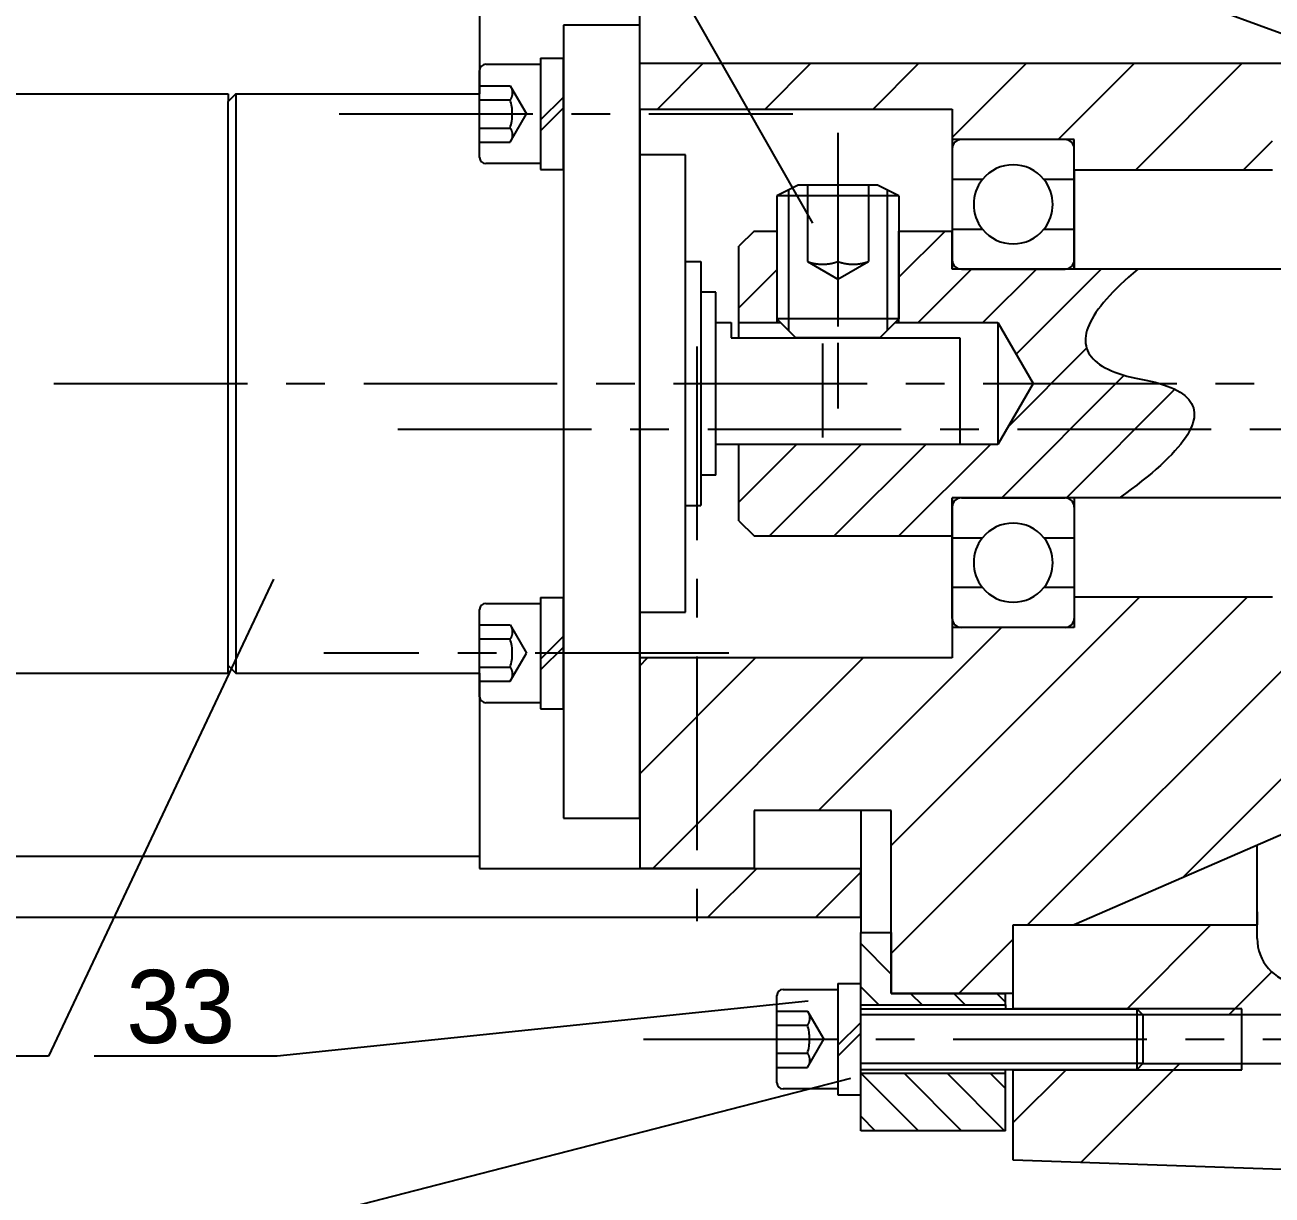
# Model space of a CAD drawing. Header units: millimetres. Extents: x 1 to 584, y 10 to 410.
# Drawn here: x 356.7 to 438.5, y 106.3 to 183 of the extents above; entities that cross this region are included whole.
import ezdxf

# ---------------------------------------------------------------- set-up
doc = ezdxf.new("R2010")
doc.units = ezdxf.units.MM
doc.linetypes.add('CENTERX2', pattern=[20.32, 12.7, -2.54, 2.54, -2.54])
for name, color, linetype in [('PIECE27', 179, 'Continuous'), ('PIECE30', 179, 'Continuous'), ('PIECE31', 179, 'Continuous'), ('PIECE32', 179, 'Continuous'), ('PIECE33', 179, 'Continuous'), ('PIECE34', 179, 'Continuous'), ('PIECE46', 179, 'Continuous'), ('PIECE8', 179, 'Continuous'), ('PIECE_29_', 179, 'Continuous'), ('PIECE_31_', 179, 'Continuous'), ('PIECE_9_', 179, 'Continuous'), ('REP╚RES', 179, 'Continuous')]:
    doc.layers.add(name, color=color, linetype=linetype)
doc.styles.add('SLDTEXTSTYLE0', font='TXT')

msp = doc.modelspace()

# ---------------------------------------------------------------- linework, layer by layer
at = {"layer": 'PIECE27', "color": 7}
for p, q in [((424.954, 175.534), (418.154, 175.534)), ((417.554, 174.934), (417.554, 172.919)), ((425.554, 172.919), (425.554, 174.934)), ((417.554, 172.919), (417.554, 169.65)), ((419.54, 172.919), (417.554, 172.919)), ((425.554, 172.919), (423.568, 172.919)), ((425.554, 169.65), (425.554, 172.919)), ((417.554, 169.65), (417.554, 167.634)), ((417.554, 169.65), (419.54, 169.65)), ((423.568, 169.65), (425.554, 169.65)), ((425.554, 167.634), (425.554, 169.65)), ((417.554, 167.634), (417.554, 167.034)), ((418.154, 167.034), (424.954, 167.034)), ((425.554, 167.034), (425.554, 167.634)), ((417.554, 151.434), (417.554, 152.034)), ((417.554, 149.419), (417.554, 151.434)), ((418.154, 152.034), (424.954, 152.034)), ((425.554, 152.034), (425.554, 151.434)), ((425.554, 151.434), (425.554, 149.419)), ((417.554, 146.15), (417.554, 149.419)), ((417.554, 149.419), (419.54, 149.419)), ((423.568, 149.419), (425.554, 149.419)), ((425.554, 149.419), (425.554, 146.15)), ((417.554, 144.134), (417.554, 146.15)), ((419.54, 146.15), (417.554, 146.15)), ((425.554, 146.15), (423.568, 146.15)), ((425.554, 146.15), (425.554, 144.134)), ((424.954, 143.534), (418.154, 143.534))]:
    msp.add_line(p, q, dxfattribs=at)
for centre, radius, start, end in [((418.154, 174.934), 0.6, 90, 180), ((424.954, 174.934), 0.6, 0, 90), ((424.954, 174.934), 0.6, 0, 90), ((421.554, 171.284), 2.594, 39.06289, 140.93711), ((421.554, 171.284), 2.594, 140.93711, 219.06289), ((421.554, 171.284), 2.594, 320.93711, 39.06289), ((421.554, 171.284), 2.594, 219.06289, 320.93711), ((418.154, 167.634), 0.6, 180, 270), ((424.954, 167.634), 0.6, 270, 0), ((418.154, 151.434), 0.6, 90, 180), ((424.954, 151.434), 0.6, 0, 90), ((421.554, 147.784), 2.594, 39.06289, 140.93711), ((421.554, 147.784), 2.594, 140.93711, 219.06289), ((421.554, 147.784), 2.594, 320.93711, 39.06289), ((421.554, 147.784), 2.594, 219.06289, 320.93711), ((418.154, 144.134), 0.6, 180, 270), ((424.954, 144.134), 0.6, 270, 0), ((424.954, 144.134), 0.6, 270, 0)]:
    msp.add_arc(centre, radius, start, end, dxfattribs=at)
at = {"layer": 'PIECE30', "color": 7}
for p, q in [((411.554, 131.534), (411.554, 123.534)), ((411.554, 123.534), (413.554, 123.534)), ((411.554, 118.784), (411.554, 123.534)), ((413.554, 123.534), (413.554, 119.534)), ((411.554, 122.8), (413.554, 120.8)), ((411.554, 119.972), (412.741, 118.784)), ((413.554, 119.534), (421.054, 119.534)), ((414.82, 119.534), (415.57, 118.784)), ((417.648, 119.534), (418.398, 118.784)), ((420.477, 119.534), (421.054, 118.957)), ((421.054, 118.784), (421.054, 119.534)), ((411.554, 114.284), (411.554, 118.784)), ((411.554, 118.784), (421.054, 118.784)), ((421.054, 118.784), (421.054, 118.534)), ((421.054, 114.284), (421.054, 114.534)), ((411.554, 110.534), (411.554, 114.284)), ((421.054, 114.284), (411.554, 114.284)), ((411.584, 114.284), (415.334, 110.534)), ((414.413, 114.284), (418.163, 110.534)), ((417.241, 114.284), (420.991, 110.534)), ((420.07, 114.284), (421.054, 113.3)), ((421.054, 110.534), (421.054, 114.284)), ((411.554, 111.487), (412.506, 110.534)), ((421.054, 110.534), (411.554, 110.534))]:
    msp.add_line(p, q, dxfattribs=at)
at = {"layer": 'PIECE31', "color": 7}
for p, q in [((390.554, 180.862), (392.054, 180.862)), ((390.554, 180.862), (390.554, 176.816)), ((392.054, 178.316), (392.054, 180.862)), ((390.554, 176.816), (392.054, 178.316)), ((392.054, 177.609), (390.554, 176.109)), ((392.054, 177.609), (392.054, 178.316)), ((392.054, 173.562), (392.054, 177.609)), ((390.554, 176.816), (390.554, 176.109)), ((390.554, 176.109), (390.554, 173.562)), ((390.554, 173.562), (392.054, 173.562)), ((390.554, 145.507), (392.054, 145.507)), ((390.554, 145.507), (390.554, 141.46)), ((392.054, 142.96), (392.054, 145.507)), ((390.554, 141.46), (392.054, 142.96)), ((392.054, 142.253), (392.054, 142.96)), ((392.054, 142.253), (390.554, 140.753)), ((392.054, 138.207), (392.054, 142.253)), ((390.554, 141.46), (390.554, 140.753)), ((390.554, 140.753), (390.554, 138.207)), ((390.554, 138.207), (392.054, 138.207)), ((410.054, 120.184), (411.554, 120.184)), ((410.054, 120.184), (410.054, 116.138)), ((411.554, 117.638), (411.554, 120.184)), ((410.054, 116.138), (411.554, 117.638)), ((411.554, 116.931), (411.554, 117.638)), ((411.554, 116.931), (410.054, 115.431)), ((411.554, 112.884), (411.554, 116.931)), ((410.054, 116.138), (410.054, 115.431)), ((410.054, 115.431), (410.054, 112.884)), ((410.054, 112.884), (411.554, 112.884))]:
    msp.add_line(p, q, dxfattribs=at)
at = {"layer": 'PIECE32', "color": 7}
for p, q in [((386.554, 174.352), (386.554, 180.072)), ((386.954, 180.472), (390.554, 180.472)), ((390.554, 180.472), (390.554, 173.952)), ((386.554, 179.06), (388.554, 179.06)), ((388.554, 179.06), (389.62, 177.212)), ((388.554, 179.06), (388.56, 179.049)), ((388.56, 179.049), (388.566, 179.039)), ((388.566, 179.039), (388.572, 179.028)), ((388.572, 179.028), (388.578, 179.018)), ((388.578, 179.018), (388.584, 179.008)), ((388.584, 179.008), (388.59, 178.997)), ((388.59, 178.997), (388.595, 178.987)), ((388.595, 178.987), (388.6, 178.977)), ((388.6, 178.977), (388.606, 178.966)), ((388.606, 178.966), (388.611, 178.956)), ((388.611, 178.956), (388.616, 178.945)), ((388.616, 178.945), (388.62, 178.935)), ((388.62, 178.935), (388.625, 178.925)), ((388.625, 178.925), (388.629, 178.914)), ((388.629, 178.914), (388.634, 178.904)), ((388.634, 178.904), (388.638, 178.894)), ((388.638, 178.894), (388.642, 178.883)), ((388.642, 178.883), (388.646, 178.873)), ((388.646, 178.873), (388.65, 178.862)), ((388.65, 178.862), (388.653, 178.852)), ((388.653, 178.343), (388.65, 178.333)), ((388.653, 178.852), (388.657, 178.842)), ((388.657, 178.354), (388.653, 178.343)), ((388.657, 178.842), (388.66, 178.831)), ((388.66, 178.364), (388.657, 178.354)), ((388.66, 178.831), (388.663, 178.821)), ((388.663, 178.375), (388.66, 178.364)), ((388.663, 178.821), (388.666, 178.811)), ((388.666, 178.385), (388.663, 178.375)), ((388.666, 178.811), (388.669, 178.8)), ((388.669, 178.395), (388.666, 178.385)), ((388.669, 178.8), (388.672, 178.79)), ((388.672, 178.406), (388.669, 178.395)), ((388.672, 178.79), (388.674, 178.779)), ((388.674, 178.416), (388.672, 178.406)), ((388.674, 178.779), (388.677, 178.769)), ((388.677, 178.426), (388.674, 178.416)), ((388.677, 178.769), (388.679, 178.759)), ((388.679, 178.437), (388.677, 178.426)), ((388.679, 178.759), (388.681, 178.748)), ((388.681, 178.447), (388.679, 178.437)), ((388.681, 178.748), (388.683, 178.738)), ((388.683, 178.458), (388.681, 178.447)), ((388.683, 178.738), (388.685, 178.727)), ((388.685, 178.468), (388.683, 178.458)), ((388.685, 178.727), (388.687, 178.717)), ((388.687, 178.478), (388.685, 178.468)), ((388.687, 178.717), (388.689, 178.707)), ((388.689, 178.489), (388.687, 178.478)), ((388.689, 178.707), (388.69, 178.696)), ((388.69, 178.499), (388.689, 178.489)), ((388.69, 178.696), (388.691, 178.686)), ((388.691, 178.51), (388.69, 178.499)), ((388.691, 178.686), (388.693, 178.676)), ((388.693, 178.52), (388.691, 178.51)), ((388.693, 178.676), (388.694, 178.665)), ((388.694, 178.53), (388.693, 178.52)), ((388.694, 178.665), (388.694, 178.655)), ((388.694, 178.655), (388.695, 178.644)), ((388.695, 178.551), (388.694, 178.541)), ((388.694, 178.541), (388.694, 178.53)), ((388.695, 178.644), (388.696, 178.634)), ((388.696, 178.561), (388.695, 178.551)), ((388.696, 178.634), (388.696, 178.624)), ((388.696, 178.624), (388.696, 178.613)), ((388.696, 178.613), (388.697, 178.603)), ((388.697, 178.593), (388.696, 178.582)), ((388.696, 178.582), (388.696, 178.572)), ((388.696, 178.572), (388.696, 178.561)), ((388.697, 178.603), (388.697, 178.593)), ((386.554, 178.136), (388.554, 178.136)), ((388.56, 178.146), (388.554, 178.136)), ((388.566, 178.157), (388.56, 178.146)), ((388.572, 178.167), (388.566, 178.157)), ((388.578, 178.177), (388.572, 178.167)), ((388.584, 178.188), (388.578, 178.177)), ((388.59, 178.198), (388.584, 178.188)), ((388.595, 178.209), (388.59, 178.198)), ((388.6, 178.219), (388.595, 178.209)), ((388.606, 178.229), (388.6, 178.219)), ((388.611, 178.24), (388.606, 178.229)), ((388.616, 178.25), (388.611, 178.24)), ((388.62, 178.26), (388.616, 178.25)), ((388.625, 178.271), (388.62, 178.26)), ((388.629, 178.281), (388.625, 178.271)), ((388.634, 178.292), (388.629, 178.281)), ((388.638, 178.302), (388.634, 178.292)), ((388.642, 178.312), (388.638, 178.302)), ((388.646, 178.323), (388.642, 178.312)), ((388.65, 178.333), (388.646, 178.323)), ((388.554, 175.365), (389.62, 177.212)), ((386.554, 176.288), (388.554, 176.288)), ((388.554, 176.288), (388.56, 176.278)), ((388.56, 176.278), (388.566, 176.268)), ((388.566, 176.268), (388.572, 176.257)), ((388.572, 176.257), (388.578, 176.247)), ((388.578, 176.247), (388.584, 176.236)), ((388.584, 176.236), (388.59, 176.226)), ((388.59, 176.226), (388.595, 176.216)), ((388.595, 176.216), (388.6, 176.205)), ((388.6, 176.205), (388.606, 176.195)), ((388.606, 176.195), (388.611, 176.185)), ((388.611, 176.185), (388.616, 176.174)), ((388.616, 176.174), (388.62, 176.164)), ((388.62, 176.164), (388.625, 176.153)), ((388.625, 176.153), (388.629, 176.143)), ((388.629, 176.143), (388.634, 176.133)), ((388.634, 176.133), (388.638, 176.122)), ((388.638, 176.122), (388.642, 176.112)), ((388.642, 176.112), (388.646, 176.102)), ((388.646, 176.102), (388.65, 176.091)), ((388.65, 176.091), (388.653, 176.081)), ((388.653, 176.081), (388.657, 176.07)), ((388.657, 176.07), (388.66, 176.06)), ((388.66, 176.06), (388.663, 176.05)), ((388.663, 176.05), (388.666, 176.039)), ((388.666, 176.039), (388.669, 176.029)), ((388.669, 176.029), (388.672, 176.018)), ((388.672, 176.018), (388.674, 176.008)), ((388.674, 176.008), (388.677, 175.998)), ((388.677, 175.998), (388.679, 175.987)), ((388.679, 175.987), (388.681, 175.977)), ((388.681, 175.977), (388.683, 175.967)), ((388.683, 175.967), (388.685, 175.956)), ((388.685, 175.956), (388.687, 175.946)), ((388.687, 175.946), (388.689, 175.935)), ((388.689, 175.935), (388.69, 175.925)), ((388.69, 175.925), (388.691, 175.915)), ((388.691, 175.915), (388.693, 175.904)), ((388.693, 175.904), (388.694, 175.894)), ((388.694, 175.894), (388.694, 175.884)), ((388.694, 175.884), (388.695, 175.873)), ((386.554, 175.365), (388.554, 175.365)), ((388.56, 175.375), (388.554, 175.365)), ((388.566, 175.385), (388.56, 175.375)), ((388.572, 175.396), (388.566, 175.385)), ((388.578, 175.406), (388.572, 175.396)), ((388.584, 175.416), (388.578, 175.406)), ((388.59, 175.427), (388.584, 175.416)), ((388.595, 175.437), (388.59, 175.427)), ((388.6, 175.448), (388.595, 175.437)), ((388.606, 175.458), (388.6, 175.448)), ((388.611, 175.468), (388.606, 175.458)), ((388.616, 175.479), (388.611, 175.468)), ((388.62, 175.489), (388.616, 175.479)), ((388.625, 175.5), (388.62, 175.489)), ((388.629, 175.51), (388.625, 175.5)), ((388.634, 175.52), (388.629, 175.51)), ((388.638, 175.531), (388.634, 175.52)), ((388.642, 175.541), (388.638, 175.531)), ((388.646, 175.551), (388.642, 175.541)), ((388.65, 175.562), (388.646, 175.551)), ((388.653, 175.572), (388.65, 175.562)), ((388.657, 175.583), (388.653, 175.572)), ((388.66, 175.593), (388.657, 175.583)), ((388.663, 175.603), (388.66, 175.593)), ((388.666, 175.614), (388.663, 175.603)), ((388.669, 175.624), (388.666, 175.614)), ((388.672, 175.634), (388.669, 175.624)), ((388.674, 175.645), (388.672, 175.634)), ((388.677, 175.655), (388.674, 175.645)), ((388.679, 175.666), (388.677, 175.655)), ((388.681, 175.676), (388.679, 175.666)), ((388.683, 175.686), (388.681, 175.676)), ((388.685, 175.697), (388.683, 175.686)), ((388.687, 175.707), (388.685, 175.697)), ((388.689, 175.717), (388.687, 175.707)), ((388.69, 175.728), (388.689, 175.717)), ((388.691, 175.738), (388.69, 175.728)), ((388.693, 175.749), (388.691, 175.738)), ((388.694, 175.759), (388.693, 175.749)), ((388.695, 175.78), (388.694, 175.769)), ((388.694, 175.769), (388.694, 175.759)), ((388.695, 175.873), (388.696, 175.863)), ((388.696, 175.79), (388.695, 175.78)), ((388.696, 175.863), (388.696, 175.852)), ((388.696, 175.852), (388.696, 175.842)), ((388.696, 175.842), (388.697, 175.832)), ((388.697, 175.821), (388.696, 175.811)), ((388.696, 175.811), (388.696, 175.801)), ((388.696, 175.801), (388.696, 175.79)), ((388.697, 175.832), (388.697, 175.821)), ((390.554, 173.952), (386.954, 173.952)), ((386.954, 145.117), (390.554, 145.117)), ((390.554, 145.117), (390.554, 138.597)), ((386.554, 138.997), (386.554, 144.717)), ((386.554, 143.704), (388.554, 143.704)), ((388.554, 143.704), (389.62, 141.857)), ((388.554, 143.704), (388.56, 143.694)), ((388.56, 143.694), (388.566, 143.684)), ((388.566, 143.684), (388.572, 143.673)), ((388.572, 143.673), (388.578, 143.663)), ((388.578, 143.663), (388.584, 143.652)), ((388.584, 143.652), (388.59, 143.642)), ((388.59, 143.642), (388.595, 143.632)), ((388.595, 143.632), (388.6, 143.621)), ((388.6, 143.621), (388.606, 143.611)), ((388.606, 143.611), (388.611, 143.6)), ((388.611, 143.6), (388.616, 143.59)), ((388.616, 143.59), (388.62, 143.58)), ((388.62, 143.58), (388.625, 143.569)), ((388.625, 143.569), (388.629, 143.559)), ((388.629, 143.559), (388.634, 143.549)), ((388.634, 143.549), (388.638, 143.538)), ((388.638, 143.538), (388.642, 143.528)), ((388.642, 143.528), (388.646, 143.517)), ((388.646, 143.517), (388.65, 143.507)), ((388.65, 143.507), (388.653, 143.497)), ((388.653, 143.497), (388.657, 143.486)), ((388.657, 143.486), (388.66, 143.476)), ((388.66, 143.476), (388.663, 143.466)), ((388.663, 143.466), (388.666, 143.455)), ((388.666, 143.455), (388.669, 143.445)), ((388.669, 143.445), (388.672, 143.434)), ((388.672, 143.434), (388.674, 143.424)), ((388.674, 143.424), (388.677, 143.414)), ((388.677, 143.414), (388.679, 143.403)), ((388.679, 143.403), (388.681, 143.393)), ((388.681, 143.393), (388.683, 143.383)), ((388.683, 143.383), (388.685, 143.372)), ((388.685, 143.372), (388.687, 143.362)), ((388.687, 143.362), (388.689, 143.351)), ((388.689, 143.351), (388.69, 143.341)), ((388.69, 143.341), (388.691, 143.331)), ((388.691, 143.331), (388.693, 143.32)), ((388.693, 143.165), (388.691, 143.154)), ((388.693, 143.32), (388.694, 143.31)), ((388.694, 143.175), (388.693, 143.165)), ((388.694, 143.31), (388.694, 143.299)), ((388.694, 143.299), (388.695, 143.289)), ((388.695, 143.196), (388.694, 143.185)), ((388.694, 143.185), (388.694, 143.175)), ((388.695, 143.289), (388.696, 143.279)), ((388.696, 143.206), (388.695, 143.196)), ((388.696, 143.279), (388.696, 143.268)), ((388.696, 143.268), (388.696, 143.258)), ((388.696, 143.258), (388.697, 143.248)), ((388.697, 143.237), (388.696, 143.227)), ((388.696, 143.227), (388.696, 143.216)), ((388.696, 143.216), (388.696, 143.206)), ((388.697, 143.248), (388.697, 143.237)), ((386.554, 142.781), (388.554, 142.781)), ((388.56, 142.791), (388.554, 142.781)), ((388.566, 142.801), (388.56, 142.791)), ((388.572, 142.812), (388.566, 142.801)), ((388.578, 142.822), (388.572, 142.812)), ((388.584, 142.832), (388.578, 142.822)), ((388.59, 142.843), (388.584, 142.832)), ((388.595, 142.853), (388.59, 142.843)), ((388.6, 142.864), (388.595, 142.853)), ((388.606, 142.874), (388.6, 142.864)), ((388.611, 142.884), (388.606, 142.874)), ((388.616, 142.895), (388.611, 142.884)), ((388.62, 142.905), (388.616, 142.895)), ((388.625, 142.915), (388.62, 142.905)), ((388.629, 142.926), (388.625, 142.915)), ((388.634, 142.936), (388.629, 142.926)), ((388.638, 142.947), (388.634, 142.936)), ((388.642, 142.957), (388.638, 142.947)), ((388.646, 142.967), (388.642, 142.957)), ((388.65, 142.978), (388.646, 142.967)), ((388.653, 142.988), (388.65, 142.978)), ((388.657, 142.998), (388.653, 142.988)), ((388.66, 143.009), (388.657, 142.998)), ((388.663, 143.019), (388.66, 143.009)), ((388.666, 143.03), (388.663, 143.019)), ((388.669, 143.04), (388.666, 143.03)), ((388.672, 143.05), (388.669, 143.04)), ((388.674, 143.061), (388.672, 143.05)), ((388.677, 143.071), (388.674, 143.061)), ((388.679, 143.082), (388.677, 143.071)), ((388.681, 143.092), (388.679, 143.082)), ((388.683, 143.102), (388.681, 143.092)), ((388.685, 143.113), (388.683, 143.102)), ((388.687, 143.123), (388.685, 143.113)), ((388.689, 143.133), (388.687, 143.123)), ((388.69, 143.144), (388.689, 143.133)), ((388.691, 143.154), (388.69, 143.144)), ((388.554, 140.009), (389.62, 141.857)), ((386.554, 140.933), (388.554, 140.933)), ((388.554, 140.933), (388.56, 140.923)), ((388.56, 140.923), (388.566, 140.912)), ((388.566, 140.912), (388.572, 140.902)), ((388.572, 140.902), (388.578, 140.891)), ((388.578, 140.891), (388.584, 140.881)), ((388.584, 140.881), (388.59, 140.871)), ((388.59, 140.871), (388.595, 140.86)), ((388.595, 140.86), (388.6, 140.85)), ((388.6, 140.85), (388.606, 140.84)), ((388.606, 140.84), (388.611, 140.829)), ((388.611, 140.829), (388.616, 140.819)), ((388.616, 140.819), (388.62, 140.808)), ((388.62, 140.808), (388.625, 140.798)), ((388.625, 140.798), (388.629, 140.788)), ((388.629, 140.788), (388.634, 140.777)), ((388.634, 140.777), (388.638, 140.767)), ((388.638, 140.767), (388.642, 140.757)), ((388.642, 140.757), (388.646, 140.746)), ((388.646, 140.746), (388.65, 140.736)), ((388.65, 140.736), (388.653, 140.725)), ((388.653, 140.725), (388.657, 140.715)), ((388.657, 140.715), (388.66, 140.705)), ((388.66, 140.705), (388.663, 140.694)), ((386.554, 140.009), (388.554, 140.009)), ((388.56, 140.02), (388.554, 140.009)), ((388.566, 140.03), (388.56, 140.02)), ((388.572, 140.04), (388.566, 140.03)), ((388.578, 140.051), (388.572, 140.04)), ((388.584, 140.061), (388.578, 140.051)), ((388.59, 140.072), (388.584, 140.061)), ((388.595, 140.082), (388.59, 140.072)), ((388.6, 140.092), (388.595, 140.082)), ((388.606, 140.103), (388.6, 140.092)), ((388.611, 140.113), (388.606, 140.103)), ((388.616, 140.123), (388.611, 140.113)), ((388.62, 140.134), (388.616, 140.123)), ((388.625, 140.144), (388.62, 140.134)), ((388.629, 140.155), (388.625, 140.144)), ((388.634, 140.165), (388.629, 140.155)), ((388.638, 140.175), (388.634, 140.165)), ((388.642, 140.186), (388.638, 140.175)), ((388.646, 140.196), (388.642, 140.186)), ((388.65, 140.206), (388.646, 140.196)), ((388.653, 140.217), (388.65, 140.206)), ((388.657, 140.227), (388.653, 140.217)), ((388.66, 140.238), (388.657, 140.227)), ((388.663, 140.248), (388.66, 140.238)), ((388.663, 140.694), (388.666, 140.684)), ((388.666, 140.258), (388.663, 140.248)), ((388.666, 140.684), (388.669, 140.674)), ((388.669, 140.269), (388.666, 140.258)), ((388.669, 140.674), (388.672, 140.663)), ((388.672, 140.279), (388.669, 140.269)), ((388.672, 140.663), (388.674, 140.653)), ((388.674, 140.289), (388.672, 140.279)), ((388.674, 140.653), (388.677, 140.642)), ((388.677, 140.3), (388.674, 140.289)), ((388.677, 140.642), (388.679, 140.632)), ((388.679, 140.31), (388.677, 140.3)), ((388.679, 140.632), (388.681, 140.622)), ((388.681, 140.321), (388.679, 140.31)), ((388.681, 140.622), (388.683, 140.611)), ((388.683, 140.331), (388.681, 140.321)), ((388.683, 140.611), (388.685, 140.601)), ((388.685, 140.341), (388.683, 140.331)), ((388.685, 140.601), (388.687, 140.59)), ((388.687, 140.352), (388.685, 140.341)), ((388.687, 140.59), (388.689, 140.58)), ((388.689, 140.362), (388.687, 140.352)), ((388.689, 140.58), (388.69, 140.57)), ((388.69, 140.373), (388.689, 140.362)), ((388.69, 140.57), (388.691, 140.559)), ((388.691, 140.383), (388.69, 140.373)), ((388.691, 140.559), (388.693, 140.549)), ((388.693, 140.393), (388.691, 140.383)), ((388.693, 140.549), (388.694, 140.539)), ((388.694, 140.404), (388.693, 140.393)), ((388.694, 140.539), (388.694, 140.528)), ((388.694, 140.528), (388.695, 140.518)), ((388.695, 140.424), (388.694, 140.414)), ((388.694, 140.414), (388.694, 140.404)), ((388.695, 140.518), (388.696, 140.507)), ((388.696, 140.435), (388.695, 140.424)), ((388.696, 140.507), (388.696, 140.497)), ((388.696, 140.497), (388.696, 140.487)), ((388.696, 140.487), (388.697, 140.476)), ((388.697, 140.466), (388.696, 140.456)), ((388.696, 140.456), (388.696, 140.445)), ((388.696, 140.445), (388.696, 140.435)), ((388.697, 140.476), (388.697, 140.466)), ((390.554, 138.597), (386.954, 138.597)), ((406.454, 119.794), (410.054, 119.794)), ((410.054, 119.794), (410.054, 113.274)), ((406.054, 113.674), (406.054, 119.394)), ((406.054, 118.382), (408.054, 118.382)), ((408.054, 118.382), (409.12, 116.534)), ((408.054, 118.382), (408.06, 118.372)), ((408.06, 118.372), (408.066, 118.361)), ((408.066, 118.361), (408.072, 118.351)), ((408.072, 118.351), (408.078, 118.34)), ((408.078, 118.34), (408.084, 118.33)), ((408.084, 118.33), (408.09, 118.32)), ((408.09, 118.32), (408.095, 118.309)), ((408.095, 118.309), (408.1, 118.299)), ((408.1, 118.299), (408.106, 118.289)), ((408.106, 118.289), (408.111, 118.278)), ((408.111, 118.278), (408.116, 118.268)), ((408.116, 118.268), (408.12, 118.257)), ((408.12, 118.257), (408.125, 118.247)), ((408.125, 118.247), (408.129, 118.237)), ((408.129, 118.237), (408.134, 118.226)), ((408.134, 118.226), (408.138, 118.216)), ((408.138, 118.216), (408.142, 118.206)), ((408.142, 118.206), (408.146, 118.195)), ((408.146, 118.195), (408.15, 118.185)), ((408.15, 118.185), (408.153, 118.174)), ((408.153, 118.174), (408.157, 118.164)), ((408.157, 118.164), (408.16, 118.154)), ((408.16, 118.154), (408.163, 118.143)), ((408.163, 118.143), (408.166, 118.133)), ((408.166, 118.133), (408.169, 118.122)), ((408.169, 118.122), (408.172, 118.112)), ((408.172, 118.112), (408.174, 118.102)), ((408.174, 118.102), (408.177, 118.091)), ((408.177, 118.091), (408.179, 118.081)), ((408.179, 118.081), (408.181, 118.071)), ((408.181, 118.071), (408.183, 118.06)), ((408.183, 118.06), (408.185, 118.05)), ((408.185, 118.05), (408.187, 118.039)), ((408.187, 117.801), (408.185, 117.79)), ((408.187, 118.039), (408.189, 118.029)), ((408.189, 117.811), (408.187, 117.801)), ((408.189, 118.029), (408.19, 118.019)), ((408.19, 117.821), (408.189, 117.811)), ((408.19, 118.019), (408.191, 118.008)), ((408.191, 117.832), (408.19, 117.821)), ((408.191, 118.008), (408.193, 117.998)), ((408.193, 117.842), (408.191, 117.832)), ((408.193, 117.998), (408.194, 117.988)), ((408.194, 117.853), (408.193, 117.842)), ((408.194, 117.988), (408.194, 117.977)), ((408.194, 117.977), (408.195, 117.967)), ((408.195, 117.873), (408.194, 117.863)), ((408.194, 117.863), (408.194, 117.853)), ((408.195, 117.967), (408.196, 117.956)), ((408.196, 117.884), (408.195, 117.873)), ((408.196, 117.956), (408.196, 117.946)), ((408.196, 117.946), (408.196, 117.936)), ((408.196, 117.936), (408.197, 117.925)), ((408.197, 117.915), (408.196, 117.905)), ((408.196, 117.905), (408.196, 117.894)), ((408.196, 117.894), (408.196, 117.884)), ((408.197, 117.925), (408.197, 117.915)), ((411.554, 118.534), (429.654, 118.534)), ((430.054, 118.134), (411.554, 118.134)), ((429.654, 118.534), (430.054, 118.134)), ((429.654, 118.534), (429.654, 114.534)), ((430.054, 118.134), (430.054, 114.934)), ((406.054, 117.458), (408.054, 117.458)), ((408.06, 117.469), (408.054, 117.458)), ((408.066, 117.479), (408.06, 117.469)), ((408.072, 117.489), (408.066, 117.479)), ((408.078, 117.5), (408.072, 117.489)), ((408.084, 117.51), (408.078, 117.5)), ((408.09, 117.52), (408.084, 117.51)), ((408.095, 117.531), (408.09, 117.52)), ((408.1, 117.541), (408.095, 117.531)), ((408.106, 117.552), (408.1, 117.541)), ((408.111, 117.562), (408.106, 117.552)), ((408.116, 117.572), (408.111, 117.562)), ((408.12, 117.583), (408.116, 117.572)), ((408.125, 117.593), (408.12, 117.583)), ((408.129, 117.604), (408.125, 117.593)), ((408.134, 117.614), (408.129, 117.604)), ((408.138, 117.624), (408.134, 117.614)), ((408.142, 117.635), (408.138, 117.624)), ((408.146, 117.645), (408.142, 117.635)), ((408.15, 117.655), (408.146, 117.645)), ((408.153, 117.666), (408.15, 117.655)), ((408.157, 117.676), (408.153, 117.666)), ((408.16, 117.687), (408.157, 117.676)), ((408.163, 117.697), (408.16, 117.687)), ((408.166, 117.707), (408.163, 117.697)), ((408.169, 117.718), (408.166, 117.707)), ((408.172, 117.728), (408.169, 117.718)), ((408.174, 117.738), (408.172, 117.728)), ((408.177, 117.749), (408.174, 117.738)), ((408.179, 117.759), (408.177, 117.749)), ((408.181, 117.77), (408.179, 117.759)), ((408.183, 117.78), (408.181, 117.77)), ((408.185, 117.79), (408.183, 117.78)), ((408.054, 114.687), (409.12, 116.534)), ((406.054, 115.611), (408.054, 115.611)), ((408.054, 115.611), (408.06, 115.6)), ((408.06, 115.6), (408.066, 115.59)), ((408.066, 115.59), (408.072, 115.58)), ((408.072, 115.58), (408.078, 115.569)), ((408.078, 115.569), (408.084, 115.559)), ((408.084, 115.559), (408.09, 115.548)), ((408.09, 115.548), (408.095, 115.538)), ((408.095, 115.538), (408.1, 115.528)), ((408.1, 115.528), (408.106, 115.517)), ((408.106, 115.517), (408.111, 115.507)), ((408.111, 115.507), (408.116, 115.497)), ((408.116, 115.497), (408.12, 115.486)), ((408.12, 115.486), (408.125, 115.476)), ((408.125, 115.476), (408.129, 115.465)), ((408.129, 115.465), (408.134, 115.455)), ((408.134, 115.455), (408.138, 115.445)), ((408.138, 115.445), (408.142, 115.434)), ((408.142, 115.434), (408.146, 115.424)), ((408.146, 115.424), (408.15, 115.413)), ((408.15, 115.413), (408.153, 115.403)), ((408.153, 115.403), (408.157, 115.393)), ((408.157, 115.393), (408.16, 115.382)), ((408.16, 115.382), (408.163, 115.372)), ((408.163, 115.372), (408.166, 115.362)), ((408.166, 115.362), (408.169, 115.351)), ((408.169, 115.351), (408.172, 115.341)), ((406.054, 114.687), (408.054, 114.687)), ((408.06, 114.697), (408.054, 114.687)), ((408.066, 114.708), (408.06, 114.697)), ((408.072, 114.718), (408.066, 114.708)), ((408.078, 114.728), (408.072, 114.718)), ((408.084, 114.739), (408.078, 114.728)), ((408.09, 114.749), (408.084, 114.739)), ((408.095, 114.76), (408.09, 114.749)), ((408.1, 114.77), (408.095, 114.76)), ((408.106, 114.78), (408.1, 114.77)), ((408.111, 114.791), (408.106, 114.78)), ((408.116, 114.801), (408.111, 114.791)), ((408.12, 114.811), (408.116, 114.801)), ((408.125, 114.822), (408.12, 114.811)), ((408.129, 114.832), (408.125, 114.822)), ((408.134, 114.843), (408.129, 114.832)), ((408.138, 114.853), (408.134, 114.843)), ((408.142, 114.863), (408.138, 114.853)), ((408.146, 114.874), (408.142, 114.863)), ((408.15, 114.884), (408.146, 114.874)), ((408.153, 114.894), (408.15, 114.884)), ((408.157, 114.905), (408.153, 114.894)), ((408.16, 114.915), (408.157, 114.905)), ((408.163, 114.926), (408.16, 114.915)), ((408.166, 114.936), (408.163, 114.926)), ((408.169, 114.946), (408.166, 114.936)), ((408.172, 114.957), (408.169, 114.946)), ((408.172, 115.341), (408.174, 115.33)), ((408.174, 114.967), (408.172, 114.957)), ((408.174, 115.33), (408.177, 115.32)), ((408.177, 114.978), (408.174, 114.967)), ((408.177, 115.32), (408.179, 115.31)), ((408.179, 114.988), (408.177, 114.978)), ((408.179, 115.31), (408.181, 115.299)), ((408.181, 114.998), (408.179, 114.988)), ((408.181, 115.299), (408.183, 115.289)), ((408.183, 115.009), (408.181, 114.998)), ((408.183, 115.289), (408.185, 115.279)), ((408.185, 115.019), (408.183, 115.009)), ((408.185, 115.279), (408.187, 115.268)), ((408.187, 115.029), (408.185, 115.019)), ((408.187, 115.268), (408.189, 115.258)), ((408.189, 115.04), (408.187, 115.029)), ((408.189, 115.258), (408.19, 115.247)), ((408.19, 115.05), (408.189, 115.04)), ((408.19, 115.247), (408.191, 115.237)), ((408.191, 115.061), (408.19, 115.05)), ((408.191, 115.237), (408.193, 115.227)), ((408.193, 115.071), (408.191, 115.061)), ((408.193, 115.227), (408.194, 115.216)), ((408.194, 115.081), (408.193, 115.071)), ((408.194, 115.216), (408.194, 115.206)), ((408.194, 115.206), (408.195, 115.195)), ((408.195, 115.102), (408.194, 115.092)), ((408.194, 115.092), (408.194, 115.081)), ((408.195, 115.195), (408.196, 115.185)), ((408.196, 115.112), (408.195, 115.102)), ((408.196, 115.185), (408.196, 115.175)), ((408.196, 115.175), (408.196, 115.164)), ((408.196, 115.164), (408.197, 115.154)), ((408.197, 115.144), (408.196, 115.133)), ((408.196, 115.133), (408.196, 115.123)), ((408.196, 115.123), (408.196, 115.112)), ((408.197, 115.154), (408.197, 115.144)), ((430.054, 114.934), (411.554, 114.934)), ((429.654, 114.534), (411.554, 114.534)), ((430.054, 114.934), (429.654, 114.534)), ((410.054, 113.274), (406.454, 113.274))]:
    msp.add_line(p, q, dxfattribs=at)
for centre, radius, start, end in [((386.954, 180.072), 0.4, 90, 180), ((385.64, 177.212), 3.057, 0, 17.58795), ((385.64, 177.212), 3.057, 342.41205, 0), ((386.954, 174.352), 0.4, 180, 270), ((386.954, 144.717), 0.4, 90, 180), ((385.64, 141.857), 3.057, 0, 17.58795), ((385.64, 141.857), 3.057, 342.41205, 0), ((386.954, 138.997), 0.4, 180, 270), ((406.454, 119.394), 0.4, 90, 180), ((405.14, 116.534), 3.057, 0, 17.58795), ((405.14, 116.534), 3.057, 342.41205, 0), ((406.454, 113.674), 0.4, 180, 270)]:
    msp.add_arc(centre, radius, start, end, dxfattribs=at)
at = {"layer": 'PIECE33', "color": 7}
for p, q in [((397.054, 183.034), (392.054, 183.034)), ((392.054, 183.034), (392.054, 178.534)), ((397.054, 131.034), (397.054, 183.034)), ((351.054, 178.534), (370.054, 178.534)), ((370.554, 178.534), (370.054, 178.034)), ((370.054, 178.534), (370.054, 178.034)), ((370.554, 178.534), (370.554, 140.534)), ((370.554, 178.534), (386.554, 178.534)), ((392.054, 178.534), (392.054, 140.534)), ((370.054, 141.034), (370.054, 178.034)), ((400.054, 174.534), (397.054, 174.534)), ((400.054, 167.534), (400.054, 174.534)), ((400.054, 144.534), (400.054, 167.534)), ((400.054, 167.534), (401.054, 167.534)), ((401.054, 167.534), (401.054, 165.534)), ((401.054, 165.534), (401.054, 153.534)), ((402.054, 165.534), (401.054, 165.534)), ((402.054, 163.534), (402.054, 165.534)), ((402.054, 163.534), (403.054, 163.534)), ((402.054, 155.534), (402.054, 163.534)), ((403.054, 163.534), (403.054, 162.534)), ((403.054, 162.534), (418.054, 162.534)), ((418.054, 162.534), (418.054, 155.534)), ((402.054, 153.534), (402.054, 155.534)), ((418.054, 155.534), (402.054, 155.534)), ((401.054, 153.534), (401.054, 151.534)), ((402.054, 153.534), (401.054, 153.534)), ((400.054, 151.534), (401.054, 151.534)), ((397.054, 144.534), (400.054, 144.534)), ((370.054, 141.034), (370.554, 140.534)), ((370.054, 140.534), (370.054, 141.034)), ((351.054, 140.534), (370.054, 140.534)), ((370.554, 140.534), (386.554, 140.534)), ((392.054, 140.534), (392.054, 131.034)), ((392.054, 131.034), (397.054, 131.034))]:
    msp.add_line(p, q, dxfattribs=at)
at = {"layer": 'PIECE34', "color": 7}
for p, q in [((407.454, 172.534), (406.054, 171.834)), ((414.054, 171.834), (406.054, 171.834)), ((406.054, 171.834), (406.054, 163.784)), ((406.82, 172.218), (406.82, 163.018)), ((412.654, 172.534), (407.454, 172.534)), ((408.054, 172.534), (408.054, 167.534)), ((410.054, 172.534), (410.054, 167.534)), ((412.054, 172.534), (412.054, 167.534)), ((414.054, 171.834), (412.654, 172.534)), ((413.287, 172.218), (413.287, 163.018)), ((414.054, 171.834), (414.054, 163.784)), ((408.054, 167.534), (410.054, 166.38)), ((408.054, 167.534), (408.076, 167.526)), ((408.076, 167.526), (408.099, 167.519)), ((408.099, 167.519), (408.121, 167.511)), ((408.121, 167.511), (408.144, 167.504)), ((408.144, 167.504), (408.166, 167.497)), ((408.166, 167.497), (408.189, 167.49)), ((408.189, 167.49), (408.211, 167.483)), ((408.211, 167.483), (408.233, 167.476)), ((408.233, 167.476), (408.256, 167.469)), ((408.256, 167.469), (408.278, 167.463)), ((408.278, 167.463), (408.301, 167.457)), ((408.301, 167.457), (408.323, 167.451)), ((408.323, 167.451), (408.346, 167.445)), ((408.346, 167.445), (408.368, 167.44)), ((408.368, 167.44), (408.391, 167.434)), ((408.391, 167.434), (408.413, 167.429)), ((408.413, 167.429), (408.436, 167.424)), ((408.436, 167.424), (408.458, 167.419)), ((408.458, 167.419), (408.481, 167.414)), ((408.481, 167.414), (408.503, 167.41)), ((408.503, 167.41), (408.526, 167.406)), ((408.526, 167.406), (408.548, 167.401)), ((408.548, 167.401), (408.571, 167.397)), ((408.571, 167.397), (408.593, 167.394)), ((408.593, 167.394), (408.615, 167.39)), ((408.615, 167.39), (408.638, 167.387)), ((408.638, 167.387), (408.66, 167.383)), ((408.66, 167.383), (408.683, 167.38)), ((408.683, 167.38), (408.705, 167.377)), ((408.705, 167.377), (408.728, 167.375)), ((408.728, 167.375), (408.75, 167.372)), ((408.75, 167.372), (408.773, 167.37)), ((408.773, 167.37), (408.795, 167.368)), ((408.795, 167.368), (408.818, 167.366)), ((408.818, 167.366), (408.84, 167.364)), ((408.84, 167.364), (408.863, 167.362)), ((408.863, 167.362), (408.885, 167.361)), ((408.885, 167.361), (408.908, 167.36)), ((408.908, 167.36), (408.93, 167.359)), ((408.93, 167.359), (408.953, 167.358)), ((408.953, 167.358), (408.975, 167.357)), ((408.975, 167.357), (408.998, 167.356)), ((408.998, 167.356), (409.02, 167.356)), ((409.02, 167.356), (409.042, 167.356)), ((409.042, 167.356), (409.065, 167.356)), ((409.065, 167.356), (409.087, 167.356)), ((409.087, 167.356), (409.11, 167.356)), ((409.11, 167.356), (409.132, 167.357)), ((409.132, 167.357), (409.155, 167.358)), ((409.155, 167.358), (409.177, 167.359)), ((409.177, 167.359), (409.2, 167.36)), ((409.2, 167.36), (409.222, 167.361)), ((409.222, 167.361), (409.245, 167.362)), ((409.245, 167.362), (409.267, 167.364)), ((409.267, 167.364), (409.29, 167.366)), ((409.29, 167.366), (409.312, 167.368)), ((409.312, 167.368), (409.335, 167.37)), ((409.335, 167.37), (409.357, 167.372)), ((409.357, 167.372), (409.38, 167.375)), ((409.38, 167.375), (409.402, 167.377)), ((409.402, 167.377), (409.424, 167.38)), ((409.424, 167.38), (409.447, 167.383)), ((409.447, 167.383), (409.469, 167.387)), ((409.469, 167.387), (409.492, 167.39)), ((409.492, 167.39), (409.514, 167.394)), ((409.514, 167.394), (409.537, 167.397)), ((409.537, 167.397), (409.559, 167.401)), ((409.559, 167.401), (409.582, 167.406)), ((409.582, 167.406), (409.604, 167.41)), ((409.604, 167.41), (409.627, 167.414)), ((409.627, 167.414), (409.649, 167.419)), ((409.649, 167.419), (409.672, 167.424)), ((409.672, 167.424), (409.694, 167.429)), ((409.694, 167.429), (409.717, 167.434)), ((409.717, 167.434), (409.739, 167.44)), ((409.739, 167.44), (409.762, 167.445)), ((409.762, 167.445), (409.784, 167.451)), ((409.784, 167.451), (409.806, 167.457)), ((409.806, 167.457), (409.829, 167.463)), ((409.829, 167.463), (409.851, 167.469)), ((409.851, 167.469), (409.874, 167.476)), ((409.874, 167.476), (409.896, 167.483)), ((409.896, 167.483), (409.919, 167.49)), ((409.919, 167.49), (409.941, 167.497)), ((409.941, 167.497), (409.964, 167.504)), ((409.964, 167.504), (409.986, 167.511)), ((409.986, 167.511), (410.009, 167.519)), ((410.009, 167.519), (410.031, 167.526)), ((410.031, 167.526), (410.054, 167.534)), ((410.054, 166.38), (412.054, 167.534)), ((410.054, 167.534), (410.076, 167.526)), ((410.076, 167.526), (410.099, 167.519)), ((410.099, 167.519), (410.121, 167.511)), ((410.121, 167.511), (410.144, 167.504)), ((410.144, 167.504), (410.166, 167.497)), ((410.166, 167.497), (410.189, 167.49)), ((410.189, 167.49), (410.211, 167.483)), ((410.211, 167.483), (410.233, 167.476)), ((410.233, 167.476), (410.256, 167.469)), ((410.256, 167.469), (410.278, 167.463)), ((410.278, 167.463), (410.301, 167.457)), ((410.301, 167.457), (410.323, 167.451)), ((410.323, 167.451), (410.346, 167.445)), ((410.346, 167.445), (410.368, 167.44)), ((410.368, 167.44), (410.391, 167.434)), ((410.391, 167.434), (410.413, 167.429)), ((410.413, 167.429), (410.436, 167.424)), ((410.436, 167.424), (410.458, 167.419)), ((410.458, 167.419), (410.481, 167.414)), ((410.481, 167.414), (410.503, 167.41)), ((410.503, 167.41), (410.526, 167.406)), ((410.526, 167.406), (410.548, 167.401)), ((410.548, 167.401), (410.571, 167.397)), ((410.571, 167.397), (410.593, 167.394)), ((410.593, 167.394), (410.615, 167.39)), ((410.615, 167.39), (410.638, 167.387)), ((410.638, 167.387), (410.66, 167.383)), ((410.66, 167.383), (410.683, 167.38)), ((410.683, 167.38), (410.705, 167.377)), ((410.705, 167.377), (410.728, 167.375)), ((410.728, 167.375), (410.75, 167.372)), ((410.75, 167.372), (410.773, 167.37)), ((410.773, 167.37), (410.795, 167.368)), ((410.795, 167.368), (410.818, 167.366)), ((410.818, 167.366), (410.84, 167.364)), ((410.84, 167.364), (410.863, 167.362)), ((410.863, 167.362), (410.885, 167.361)), ((410.885, 167.361), (410.908, 167.36)), ((410.908, 167.36), (410.93, 167.359)), ((410.93, 167.359), (410.953, 167.358)), ((410.953, 167.358), (410.975, 167.357)), ((410.975, 167.357), (410.998, 167.356)), ((410.998, 167.356), (411.02, 167.356)), ((411.02, 167.356), (411.042, 167.356)), ((411.042, 167.356), (411.065, 167.356)), ((411.065, 167.356), (411.087, 167.356)), ((411.087, 167.356), (411.11, 167.356)), ((411.11, 167.356), (411.132, 167.357)), ((411.132, 167.357), (411.155, 167.358)), ((411.155, 167.358), (411.177, 167.359)), ((411.177, 167.359), (411.2, 167.36)), ((411.2, 167.36), (411.222, 167.361)), ((411.222, 167.361), (411.245, 167.362)), ((411.245, 167.362), (411.267, 167.364)), ((411.267, 167.364), (411.29, 167.366)), ((411.29, 167.366), (411.312, 167.368)), ((411.312, 167.368), (411.335, 167.37)), ((411.335, 167.37), (411.357, 167.372)), ((411.357, 167.372), (411.38, 167.375)), ((411.38, 167.375), (411.402, 167.377)), ((411.402, 167.377), (411.424, 167.38)), ((411.424, 167.38), (411.447, 167.383)), ((411.447, 167.383), (411.469, 167.387)), ((411.469, 167.387), (411.492, 167.39)), ((411.492, 167.39), (411.514, 167.394)), ((411.514, 167.394), (411.537, 167.397)), ((411.537, 167.397), (411.559, 167.401)), ((411.559, 167.401), (411.582, 167.406)), ((411.582, 167.406), (411.604, 167.41)), ((411.604, 167.41), (411.627, 167.414)), ((411.627, 167.414), (411.649, 167.419)), ((411.649, 167.419), (411.672, 167.424)), ((411.672, 167.424), (411.694, 167.429)), ((411.694, 167.429), (411.717, 167.434)), ((411.717, 167.434), (411.739, 167.44)), ((411.739, 167.44), (411.762, 167.445)), ((411.762, 167.445), (411.784, 167.451)), ((411.784, 167.451), (411.806, 167.457)), ((411.806, 167.457), (411.829, 167.463)), ((411.829, 167.463), (411.851, 167.469)), ((411.851, 167.469), (411.874, 167.476)), ((411.874, 167.476), (411.896, 167.483)), ((411.896, 167.483), (411.919, 167.49)), ((411.919, 167.49), (411.941, 167.497)), ((411.941, 167.497), (411.964, 167.504)), ((411.964, 167.504), (411.986, 167.511)), ((411.986, 167.511), (412.009, 167.519)), ((412.009, 167.519), (412.031, 167.526)), ((412.031, 167.526), (412.054, 167.534)), ((407.304, 162.534), (406.054, 163.784)), ((414.054, 163.784), (406.054, 163.784)), ((414.054, 163.784), (412.804, 162.534)), ((412.804, 162.534), (407.304, 162.534))]:
    msp.add_line(p, q, dxfattribs=at)
at = {"layer": 'PIECE46', "color": 7}
for p, q in [((386.554, 190.534), (386.554, 178.534)), ((386.554, 140.534), (386.554, 128.534)), ((214.554, 128.534), (386.554, 128.534)), ((386.554, 128.534), (386.554, 127.734)), ((386.554, 127.734), (411.554, 127.734)), ((401.531, 124.534), (404.731, 127.734)), ((411.554, 124.534), (411.554, 127.734)), ((408.602, 124.534), (411.554, 127.486)), ((214.554, 124.534), (411.554, 124.534))]:
    msp.add_line(p, q, dxfattribs=at)
at = {"layer": 'PIECE8', "color": 7}
for p, q in [((437.554, 124.034), (437.554, 129.252)), ((437.554, 124.885), (437.554, 124.034)), ((421.554, 124.034), (437.554, 124.034)), ((421.554, 118.534), (421.554, 124.034)), ((429.022, 118.534), (434.522, 124.034)), ((437.554, 123.145), (437.554, 124.034)), ((435.693, 118.134), (438.51, 120.952)), ((429.654, 118.534), (421.554, 118.534)), ((436.554, 118.534), (429.654, 118.534)), ((430.054, 118.134), (429.654, 118.534)), ((441.554, 118.134), (430.054, 118.134)), ((436.554, 114.534), (436.554, 118.534)), ((421.554, 108.595), (421.554, 114.534)), ((421.554, 114.534), (429.654, 114.534)), ((421.554, 111.066), (425.022, 114.534)), ((425.998, 108.44), (432.493, 114.934)), ((429.654, 114.534), (430.054, 114.934)), ((429.654, 114.534), (436.554, 114.534)), ((430.054, 114.934), (441.554, 114.934)), ((480.554, 106.534), (421.554, 108.595))]:
    msp.add_line(p, q, dxfattribs=at)
msp.add_arc((440.554, 123.145), 3, 180, 262.05653, dxfattribs=at)
at = {"layer": 'PIECE_29_', "color": 7}
for p, q in [((404.554, 169.534), (403.554, 168.534)), ((404.554, 169.534), (406.054, 169.534)), ((406.054, 169.534), (406.054, 163.534)), ((414.054, 163.534), (414.054, 169.534)), ((414.054, 169.534), (417.554, 169.534)), ((414.054, 166.503), (417.085, 169.534)), ((417.554, 167.034), (417.554, 169.534)), ((403.554, 163.534), (403.554, 168.534)), ((403.554, 164.489), (406.054, 166.989)), ((415.327, 163.534), (418.827, 167.034)), ((429.73, 167.034), (417.554, 167.034)), ((419.57, 163.534), (423.07, 167.034)), ((421.747, 161.468), (427.313, 167.034)), ((429.73, 167.034), (429.42, 166.772)), ((461.554, 167.034), (429.73, 167.034)), ((428.845, 166.261), (428.579, 166.012)), ((429.125, 166.514), (428.845, 166.261)), ((429.42, 166.772), (429.125, 166.514)), ((427.87, 165.293), (427.663, 165.063)), ((428.092, 165.528), (427.87, 165.293)), ((428.328, 165.768), (428.092, 165.528)), ((428.579, 166.012), (428.328, 165.768)), ((427.292, 164.616), (427.128, 164.399)), ((427.47, 164.837), (427.292, 164.616)), ((427.663, 165.063), (427.47, 164.837)), ((426.725, 163.776), (426.62, 163.578)), ((426.845, 163.979), (426.725, 163.776)), ((426.979, 164.187), (426.845, 163.979)), ((427.128, 164.399), (426.979, 164.187)), ((403.554, 162.534), (403.554, 163.534)), ((403.554, 163.534), (406.054, 163.534)), ((406.054, 163.534), (406.304, 163.534)), ((413.804, 163.534), (414.054, 163.534)), ((414.054, 163.534), (420.554, 163.534)), ((420.554, 163.534), (422.863, 159.534)), ((420.554, 163.534), (420.554, 155.534)), ((426.345, 162.83), (426.313, 162.654)), ((426.392, 163.01), (426.345, 162.83)), ((426.454, 163.195), (426.392, 163.01)), ((426.53, 163.384), (426.454, 163.195)), ((426.62, 163.578), (426.53, 163.384)), ((426.296, 162.483), (426.293, 162.317)), ((426.293, 162.317), (426.304, 162.155)), ((426.313, 162.654), (426.296, 162.483)), ((426.304, 162.155), (426.33, 161.998)), ((426.33, 161.998), (426.371, 161.845)), ((421.235, 156.714), (426.37, 161.849)), ((426.371, 161.845), (426.426, 161.697)), ((426.426, 161.697), (426.496, 161.553)), ((426.496, 161.553), (426.581, 161.414)), ((426.581, 161.414), (426.68, 161.28)), ((426.68, 161.28), (426.794, 161.15)), ((426.794, 161.15), (426.922, 161.025)), ((426.922, 161.025), (427.065, 160.904)), ((427.065, 160.904), (427.222, 160.788)), ((427.222, 160.788), (427.394, 160.676)), ((427.394, 160.676), (427.581, 160.569)), ((427.581, 160.569), (427.782, 160.467)), ((427.782, 160.467), (427.998, 160.369)), ((427.998, 160.369), (428.228, 160.276)), ((422.863, 159.534), (420.554, 155.534)), ((420.798, 152.034), (428.836, 160.073)), ((428.228, 160.276), (428.473, 160.187)), ((428.473, 160.187), (428.733, 160.103)), ((428.733, 160.103), (429.007, 160.024)), ((429.007, 160.024), (429.296, 159.949)), ((429.296, 159.949), (429.599, 159.878)), ((429.599, 159.878), (429.917, 159.812)), ((429.917, 159.812), (430.246, 159.75)), ((430.246, 159.75), (430.562, 159.684)), ((430.562, 159.684), (430.861, 159.612)), ((430.861, 159.612), (431.144, 159.536)), ((431.144, 159.536), (431.411, 159.454)), ((425.041, 152.034), (432.16, 159.154)), ((431.411, 159.454), (431.661, 159.368)), ((431.661, 159.368), (431.894, 159.276)), ((431.894, 159.276), (432.111, 159.179)), ((432.111, 159.179), (432.311, 159.077)), ((432.311, 159.077), (432.495, 158.971)), ((432.495, 158.971), (432.663, 158.859)), ((432.663, 158.859), (432.813, 158.742)), ((432.813, 158.742), (432.948, 158.619)), ((432.948, 158.619), (433.066, 158.492)), ((433.066, 158.492), (433.167, 158.36)), ((433.167, 158.36), (433.252, 158.223)), ((433.252, 158.223), (433.32, 158.08)), ((433.32, 158.08), (433.371, 157.933)), ((433.371, 157.933), (433.407, 157.78)), ((433.382, 157.12), (433.335, 156.942)), ((433.413, 157.292), (433.382, 157.12)), ((433.407, 157.78), (433.425, 157.623)), ((433.427, 157.46), (433.413, 157.292)), ((433.425, 157.623), (433.427, 157.46)), ((433.093, 156.378), (432.98, 156.179)), ((433.19, 156.571), (433.093, 156.378)), ((433.271, 156.759), (433.19, 156.571)), ((433.335, 156.942), (433.271, 156.759)), ((403.554, 150.534), (403.554, 155.534)), ((420.554, 155.534), (403.554, 155.534)), ((403.554, 151.761), (407.327, 155.534)), ((405.57, 149.534), (411.57, 155.534)), ((409.813, 149.534), (415.813, 155.534)), ((414.055, 149.534), (420.055, 155.534)), ((432.54, 155.554), (432.36, 155.336)), ((432.703, 155.768), (432.54, 155.554)), ((432.85, 155.976), (432.703, 155.768)), ((432.98, 156.179), (432.85, 155.976)), ((431.722, 154.65), (431.477, 154.411)), ((431.952, 154.884), (431.722, 154.65)), ((432.164, 155.112), (431.952, 154.884)), ((432.36, 155.336), (432.164, 155.112)), ((430.936, 153.919), (430.641, 153.665)), ((431.215, 154.168), (430.936, 153.919)), ((431.477, 154.411), (431.215, 154.168)), ((430, 153.142), (429.656, 152.872)), ((430.329, 153.406), (430, 153.142)), ((430.641, 153.665), (430.329, 153.406)), ((428.916, 152.319), (428.522, 152.034)), ((429.294, 152.598), (428.916, 152.319)), ((429.656, 152.872), (429.294, 152.598)), ((417.554, 152.034), (417.554, 149.534)), ((428.522, 152.034), (417.554, 152.034)), ((480.054, 152.034), (428.522, 152.034)), ((403.554, 150.534), (404.554, 149.534)), ((404.554, 149.534), (417.554, 149.534))]:
    msp.add_line(p, q, dxfattribs=at)
at = {"layer": 'PIECE_31_', "color": 7}
for p, q in [((397.054, 180.534), (397.054, 189.721)), ((444.458, 180.534), (425.554, 187.458)), ((397.054, 177.534), (397.054, 180.534)), ((397.054, 180.534), (444.458, 180.534)), ((398.215, 177.534), (401.215, 180.534)), ((405.286, 177.534), (408.286, 180.534)), ((412.357, 177.534), (415.357, 180.534)), ((417.554, 175.66), (422.428, 180.534)), ((424.499, 175.534), (429.499, 180.534)), ((429.57, 173.534), (436.57, 180.534)), ((397.054, 177.534), (417.554, 177.534)), ((397.054, 177.534), (397.054, 141.534)), ((417.554, 177.534), (417.554, 175.534)), ((425.554, 175.534), (417.554, 175.534)), ((417.554, 175.534), (417.554, 169.534)), ((425.554, 173.534), (425.554, 175.534)), ((436.641, 173.534), (438.554, 175.447)), ((438.554, 173.534), (425.554, 173.534)), ((425.554, 173.534), (425.554, 167.034)), ((425.554, 152.034), (425.554, 145.534)), ((417.554, 149.534), (417.554, 143.534)), ((413.554, 122.163), (436.925, 145.534)), ((413.554, 129.234), (429.854, 145.534)), ((425.554, 145.534), (438.554, 145.534)), ((425.554, 145.534), (425.554, 143.534)), ((408.783, 131.534), (420.783, 143.534)), ((425.554, 143.534), (417.554, 143.534)), ((417.554, 143.534), (417.554, 141.534)), ((422.496, 124.034), (441.996, 143.534)), ((432.655, 127.122), (448.554, 143.021)), ((417.554, 141.534), (397.054, 141.534)), ((397.054, 141.534), (397.054, 127.734)), ((397.054, 133.947), (404.641, 141.534)), ((397.054, 141.018), (397.57, 141.534)), ((397.912, 127.734), (411.712, 141.534)), ((448.554, 134.034), (425.554, 124.034)), ((413.554, 131.534), (404.554, 131.534)), ((404.554, 131.534), (404.554, 127.734)), ((413.554, 119.534), (413.554, 131.534)), ((404.554, 127.734), (397.054, 127.734)), ((421.554, 119.534), (421.554, 124.034)), ((421.554, 124.034), (425.554, 124.034)), ((417.996, 119.534), (421.554, 123.092)), ((421.554, 119.534), (413.554, 119.534))]:
    msp.add_line(p, q, dxfattribs=at)
at = {"layer": 'PIECE_9_', "color": 7, "linetype": 'CENTERX2'}
for p, q in [((377.335, 177.212), (407.087, 177.212)), ((410.054, 175.971), (410.054, 162.192)), ((409.054, 162.148), (409.054, 155.986)), ((410.054, 162.192), (410.054, 157.885)), ((400.804, 161.961), (400.804, 124.283)), ((236.708, 159.534), (474.533, 159.534)), ((381.192, 156.534), (459.247, 156.534)), ((402.893, 141.857), (376.337, 141.857)), ((397.297, 116.534), (443.884, 116.534))]:
    msp.add_line(p, q, dxfattribs=at)
at = {"layer": 'REP╚RES', "color": 7}
for p, q in [((408.402, 170.04), (388.275, 205.422)), ((373.037, 146.694), (358.275, 115.422)), ((408.104, 119.025), (373.275, 115.422)), ((358.275, 115.422), (346.275, 115.422)), ((373.275, 115.422), (361.275, 115.422)), ((410.882, 113.963), (358.275, 100.422))]:
    msp.add_line(p, q, dxfattribs=at)

# ---------------------------------------------------------------- texts
at = {"layer": 'REP╚RES', "color": 7, "insert": (363.375, 121.078), "char_height": 4.8, "attachment_point": 1, "style": 'SLDTEXTSTYLE0'}
msp.add_mtext('33', dxfattribs=at)

doc.saveas('drawing.dxf')
